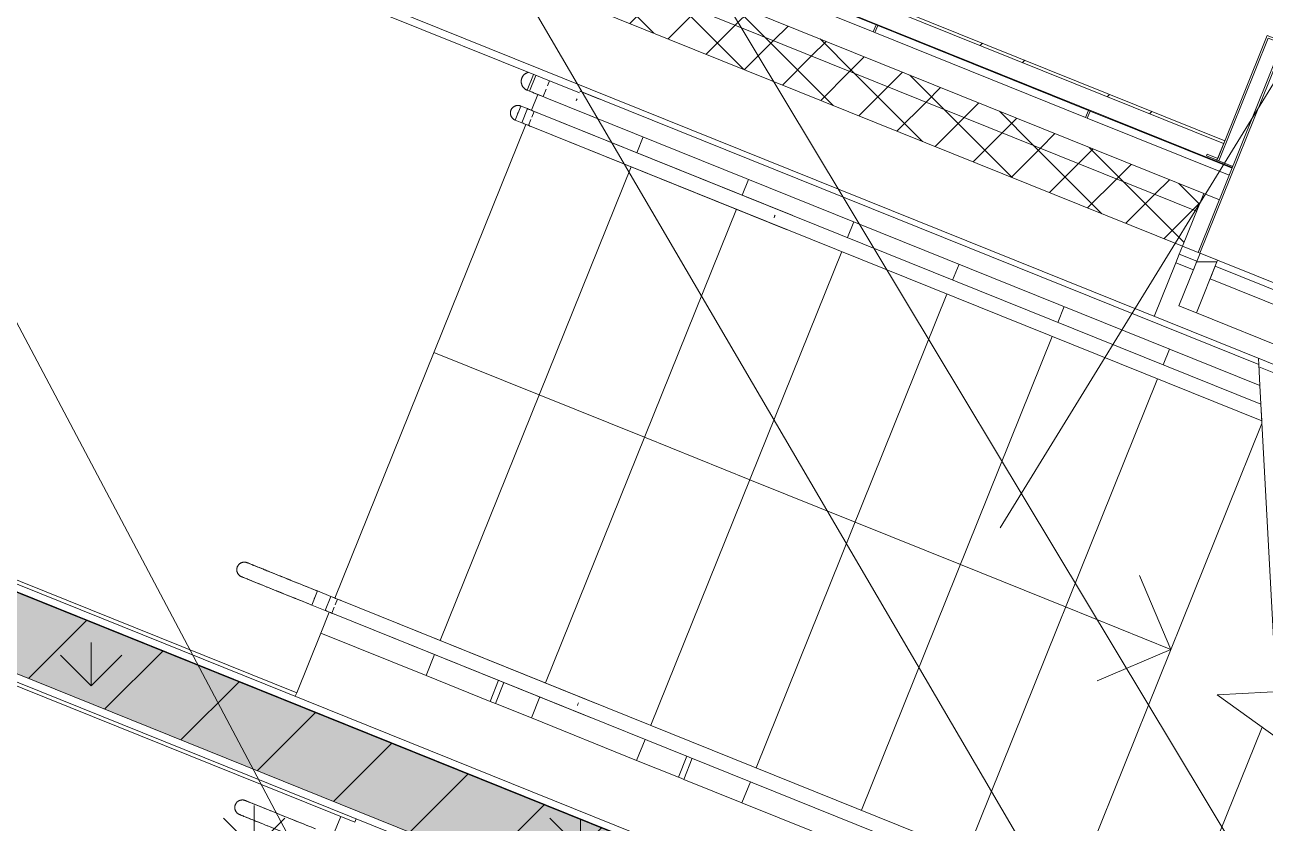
# Model space of a CAD drawing. Header units: millimetres. Extents: x -584918 to 2941280, y 3000189 to 4229862.
# Drawn here: x 170422 to 173700, y 3676168 to 3678278 of the extents above; entities that cross this region are included whole.
import ezdxf

# ---------------------------------------------------------------- set-up
doc = ezdxf.new("R2010")
doc.units = ezdxf.units.MM
for name, color, linetype, lineweight in [('Аннотация', 7, 'Continuous', 0), ('Витраж', 7, 'Continuous', 0), ('Лестницы', 7, 'Continuous', 0), ('Обобщенные модели', 7, 'Continuous', 0), ('Ограждение', 7, 'Continuous', 0), ('Панели витража', 7, 'Continuous', 0), ('Перекрытие', 7, 'Continuous', 0), ('Стены', 7, 'Continuous', 0), ('Стены внутренние', 7, 'Continuous', 0), ('Стены наружные', 7, 'Continuous', 0), ('Стены несущие', 7, 'Continuous', 0), ('Стены отделка', 7, 'Continuous', 0), ('Стены перегородки', 7, 'Continuous', 0), ('Стены штриховка', 7, 'Continuous', 0), ('Стрелки вверх', 7, 'Continuous', 0), ('экспертиза ДУ пояснения', 6, 'Continuous', 0), ('экспертиза условные обозначения', 1, 'Continuous', 0)]:
    doc.layers.add(name, color=color, linetype=linetype, lineweight=lineweight)
pattern_1 = [(45, (192051.36, 3643581.32), (-70.71068, 70.71068), []), (135, (192051.36, 3643581.32), (-70.71068, -70.71068), [])]

# ---------------------------------------------------------------- blocks, each defined once
blk = doc.blocks.new('Тип перил - Дуга D40_расстояние между поручнями 400-V27-АР Этаж 01')
at = {"layer": 'Ограждение'}
for p, q in [((0, 0), (0, 2.3)), ((0, -2.3), (0, 0))]:
    blk.add_line(p, q, dxfattribs=at)
at = {"layer": 'Ограждение', "flags": 128}
for points in [[(0, 20), (8, 20), (16, 20), (23.9, 20), (31.9, 20), (39.7, 20), (47.5, 20), (55.3, 20), (62.9, 20), (70.5, 20), (77.9, 20), (85.2, 20), (92.4, 20), (99.4, 20), (106.2, 20), (112.9, 20), (119.4, 20), (125.8, 20), (131.9, 20), (137.8, 20), (143.5, 20), (148.9, 20), (154.1, 20), (159.1, 20), (163.8, 20), (168.3, 20), (172.5, 20), (176.4, 20), (180, 20), (183.4, 20), (186.4, 20), (189.2, 20), (191.6, 20), (193.7, 20), (195.6, 20), (197.1, 20), (198.3, 20), (199.2, 20), (199.7, 20), (200, 20), (200, 20)], [(200, 20), (199.8, 20), (199.4, 20), (198.6, 20), (197.4, 20), (196, 20), (194.3, 20), (192.2, 20), (189.8, 20), (187.2, 20), (184.2, 20), (181, 20), (177.4, 20), (173.6, 20), (169.5, 20), (165.1, 20), (160.4, 20), (155.5, 20), (150.4, 20), (145, 20), (139.3, 20), (133.5, 20), (127.4, 20), (121.2, 20), (114.7, 20), (108.1, 20), (101.2, 20), (94.3, 20), (87.1, 20), (79.9, 20), (72.5, 20), (65, 20), (57.3, 20), (49.6, 20), (41.8, 20), (34, 20), (26.1, 20), (18.1, 20), (10.2, 20), (2.2, 20), (0, 20)], [(200, 20), (200.8, 20), (201.6, 19.9), (202.4, 19.9), (203.2, 19.7), (204, 19.6), (204.8, 19.4), (205.5, 19.2), (206.3, 19), (207, 18.7), (207.8, 18.4), (208.5, 18.1), (209.2, 17.7), (209.9, 17.4), (210.6, 16.9), (211.3, 16.5), (211.9, 16), (212.6, 15.6), (213.2, 15), (213.8, 14.5), (214.3, 13.9), (214.9, 13.3), (215.4, 12.7), (215.9, 12.1), (216.4, 11.5), (216.8, 10.8), (217.2, 10.1), (217.6, 9.4), (218, 8.7), (218.3, 8), (218.6, 7.2), (218.9, 6.5), (219.2, 5.7), (219.4, 5), (219.6, 4.2), (219.7, 3.4), (219.8, 2.6), (219.9, 1.8), (220, 1), (220, 0.2), (220, 0)], [(0, -20), (8, -20), (16, -20), (23.9, -20), (31.9, -20), (39.7, -20), (47.5, -20), (55.3, -20), (62.9, -20), (70.5, -20), (77.9, -20), (85.2, -20), (92.4, -20), (99.4, -20), (106.2, -20), (112.9, -20), (119.4, -20), (125.8, -20), (131.9, -20), (137.8, -20), (143.5, -20), (148.9, -20), (154.1, -20), (159.1, -20), (163.8, -20), (168.3, -20), (172.5, -20), (176.4, -20), (180, -20), (183.4, -20), (186.4, -20), (189.2, -20), (191.6, -20), (193.7, -20), (195.6, -20), (197.1, -20), (198.3, -20), (199.2, -20), (199.7, -20), (200, -20), (200, -20)], [(200, -20), (199.8, -20), (199.4, -20), (198.6, -20), (197.4, -20), (196, -20), (194.3, -20), (192.2, -20), (189.8, -20), (187.2, -20), (184.2, -20), (181, -20), (177.4, -20), (173.6, -20), (169.5, -20), (165.1, -20), (160.4, -20), (155.5, -20), (150.4, -20), (145, -20), (139.3, -20), (133.5, -20), (127.4, -20), (121.2, -20), (114.7, -20), (108.1, -20), (101.2, -20), (94.3, -20), (87.1, -20), (79.9, -20), (72.5, -20), (65, -20), (57.3, -20), (49.6, -20), (41.8, -20), (34, -20), (26.1, -20), (18.1, -20), (10.2, -20), (2.2, -20), (0, -20)], [(220, 0), (220, -0.8), (219.9, -1.6), (219.9, -2.4), (219.7, -3.2), (219.6, -4), (219.4, -4.8), (219.2, -5.5), (219, -6.3), (218.7, -7), (218.4, -7.8), (218.1, -8.5), (217.7, -9.2), (217.4, -9.9), (216.9, -10.6), (216.5, -11.3), (216, -11.9), (215.6, -12.6), (215, -13.2), (214.5, -13.8), (213.9, -14.3), (213.3, -14.9), (212.7, -15.4), (212.1, -15.9), (211.5, -16.4), (210.8, -16.8), (210.1, -17.2), (209.4, -17.6), (208.7, -18), (208, -18.3), (207.2, -18.6), (206.5, -18.9), (205.7, -19.2), (205, -19.4), (204.2, -19.6), (203.4, -19.7), (202.6, -19.8), (201.8, -19.9), (201, -20), (200.2, -20), (200, -20)]]:
    blk.add_lwpolyline(points, dxfattribs=at)
blk = doc.blocks.new('Тип перил - Перила_Внутренний_-6847922-АР Этаж 01')
at = {"layer": 'Ограждение'}
for p, q in [((-20864.3, 33179.6), (-20862.5, 33183.9)), ((-20820.5, 33186), (-20855.9, 33200.3)), ((-20118.8, 32903.3), (-20791.5, 33174.3)), ((-20870.9, 33163.2), (-20835.5, 33148.9)), ((-20806.4, 33137.2), (-20133.8, 32866.2))]:
    blk.add_line(p, q, dxfattribs=at)
at = {"layer": 'Ограждение', "flags": 128}
for points in [[(-20820.5, 33186), (-20817.9, 33185), (-20815.3, 33184), (-20812.7, 33182.9), (-20810.2, 33181.9), (-20807.6, 33180.8), (-20805.1, 33179.8), (-20802.6, 33178.8), (-20800.1, 33177.8), (-20797.6, 33176.8), (-20795.2, 33175.9), (-20792.9, 33174.9), (-20791.5, 33174.3)], [(-20806.4, 33137.2), (-20808.8, 33138.2), (-20811.2, 33139.2), (-20813.6, 33140.1), (-20816.1, 33141.1), (-20818.5, 33142.1), (-20821.1, 33143.1), (-20823.6, 33144.2), (-20826.2, 33145.2), (-20828.8, 33146.2), (-20831.3, 33147.3), (-20833.9, 33148.3), (-20835.5, 33148.9)], [(-20165.5, 32904.7), (-20167.8, 32901.4), (-20168.4, 32897.5)]]:
    blk.add_lwpolyline(points, dxfattribs=at)
blk = doc.blocks.new('Тип перил - Перила_Внутренний_-V61-АР Этаж 01')
at = {"layer": 'Ограждение'}
for p, q in [((-20855.9, 33200.3), (-20870.9, 33163.2)), ((-20855.9, 33200.3), (-20820.5, 33186)), ((-20820.5, 33186), (-20835.5, 33148.9)), ((-20820.5, 33186), (-20835.5, 33148.9)), ((-20820.5, 33186), (-20802.7, 33178.9)), ((-20802.7, 33178.9), (-20808.9, 33163.3)), ((-20802.7, 33178.9), (-20808.9, 33163.3)), ((-20802.7, 33178.9), (-20799.8, 33177.7)), ((-20799.8, 33177.7), (-18280.8, 32162.6)), ((-20870.9, 33163.2), (-20835.5, 33148.9)), ((-20835.5, 33148.9), (-20817.6, 33141.8)), ((-20811.4, 33157.3), (-20817.6, 33141.8)), ((-20811.4, 33157.3), (-20817.6, 33141.8)), ((-20817.6, 33141.8), (-20814.7, 33140.6)), ((-20814.7, 33140.6), (-18278.4, 32118.5)), ((-18278.4, 32118.5), (-18280.8, 32162.6))]:
    blk.add_line(p, q, dxfattribs=at)
blk = doc.blocks.new('ADSK_Ограждение_Опоры_Г_образная - D15 высота60 консоль80-V5-АР Этаж 01')
at = {"layer": 'Ограждение'}
for p, q in [((-7.5, 80), (-7.5, 20)), ((-7.5, 80), (0, 80)), ((0, 80), (7.5, 80)), ((7.5, 20), (7.5, 80))]:
    blk.add_line(p, q, dxfattribs=at)
blk = doc.blocks.new('Тип верхнего поручня - Верхний поручень_Внутренний_-6850469-АР Этаж 01')
at = {"layer": 'Ограждение'}
for p, q in [((-20301.5, 34524), (-20295.1, 34521.4)), ((-20293, 34545), (-20291.3, 34549.4)), ((-20109.9, 34500.7), (-20162.2, 34521.8)), ((-20243.2, 34500.6), (-20128.6, 34454.4))]:
    blk.add_line(p, q, dxfattribs=at)
at = {"layer": 'Ограждение', "flags": 128}
for points in [[(-20243.2, 34500.6), (-20247.4, 34502.2), (-20251.7, 34504), (-20256, 34505.7), (-20260.4, 34507.5), (-20264.9, 34509.3), (-20269.4, 34511.1), (-20273.9, 34512.9), (-20278.5, 34514.8), (-20283.1, 34516.6), (-20287.7, 34518.5), (-20292.4, 34520.3), (-20295.1, 34521.4)], [(-20169.7, 34500.9), (-20171.1, 34498.4), (-20171.8, 34495.7)]]:
    blk.add_lwpolyline(points, dxfattribs=at)
blk = doc.blocks.new('Тип верхнего поручня - D50-2949473-АР Этаж 01')
at = {"layer": 'Ограждение', "flags": 128}
for points in [[(0, 25), (1, 25), (2, 24.9), (3, 24.8), (4, 24.7), (5, 24.5), (5.9, 24.3), (6.9, 24), (7.9, 23.7), (8.8, 23.4), (9.7, 23), (10.6, 22.6), (11.5, 22.2), (12.4, 21.7), (13.3, 21.2), (14.1, 20.6), (14.9, 20.1), (15.7, 19.4), (16.5, 18.8), (17.2, 18.1), (17.9, 17.4), (18.6, 16.7), (19.3, 15.9), (19.9, 15.1), (20.5, 14.3), (21, 13.5), (21.6, 12.7), (22, 11.8), (22.5, 10.9), (22.9, 10), (23.3, 9.1), (23.6, 8.1), (24, 7.2), (24.2, 6.2), (24.4, 5.2), (24.6, 4.2), (24.8, 3.3), (24.9, 2.3), (25, 1.3), (25, 0.3), (25, 0)], [(25, 0), (25, -1), (24.9, -2), (24.8, -3), (24.7, -4), (24.5, -5), (24.3, -5.9), (24, -6.9), (23.7, -7.9), (23.4, -8.8), (23, -9.7), (22.6, -10.6), (22.2, -11.5), (21.7, -12.4), (21.2, -13.3), (20.6, -14.1), (20.1, -14.9), (19.4, -15.7), (18.8, -16.5), (18.1, -17.2), (17.4, -17.9), (16.7, -18.6), (15.9, -19.3), (15.1, -19.9)]]:
    blk.add_lwpolyline(points, dxfattribs=at)
blk = doc.blocks.new('Тип верхнего поручня - Верхний поручень_Внутренний_-V62-АР Этаж 01')
at = {"layer": 'Ограждение'}
for p, q in [((-20284.7, 34565.8), (-20301.5, 34524)), ((-20278.3, 34563.2), (-20295.1, 34521.4)), ((-20278.3, 34563.2), (-20295.1, 34521.4)), ((-20301.5, 34524), (-20295.1, 34521.4)), ((-20295.1, 34521.4), (-20259.4, 34507.1)), ((-20251.5, 34526.7), (-20259.4, 34507.1)), ((-20251.5, 34526.7), (-20259.4, 34507.1)), ((-20242.6, 34548.8), (-20247.8, 34535.8)), ((-20242.6, 34548.8), (-20247.8, 34535.8)), ((-20161.8, 34521.6), (-18368, 33798.8)), ((-20259.4, 34507.1), (-20253.6, 34504.7)), ((-20253.6, 34504.7), (-18365, 33743.7)), ((-18365, 33743.7), (-18368, 33798.8))]:
    blk.add_line(p, q, dxfattribs=at)
blk = doc.blocks.new('Тип перил - Перила_Внутренний_-6850518-АР Этаж 01')
at = {"layer": 'Ограждение'}
for p, q in [((-20326.7, 34461.6), (-20324.9, 34465.9)), ((-20301, 34475.3), (-20318.3, 34482.3)), ((-19599.3, 34192.5), (-20271.9, 34463.6)), ((-20333.3, 34445.2), (-20315.9, 34438.2)), ((-20286.9, 34426.5), (-19614.2, 34155.4))]:
    blk.add_line(p, q, dxfattribs=at)
at = {"layer": 'Ограждение', "flags": 128}
for points in [[(-20301, 34475.3), (-20298.4, 34474.2), (-20295.8, 34473.2), (-20293.2, 34472.2), (-20290.6, 34471.1), (-20288.1, 34470.1), (-20285.5, 34469.1), (-20283, 34468.1), (-20280.5, 34467.1), (-20278.1, 34466.1), (-20275.7, 34465.1), (-20273.3, 34464.2), (-20271.9, 34463.6)], [(-20286.9, 34426.5), (-20289.2, 34427.4), (-20291.6, 34428.4), (-20294, 34429.4), (-20296.5, 34430.4), (-20299, 34431.4), (-20301.5, 34432.4), (-20304.1, 34433.4), (-20306.6, 34434.4), (-20309.2, 34435.5), (-20311.8, 34436.5), (-20314.4, 34437.6), (-20315.9, 34438.2)], [(-19646, 34194), (-19648.2, 34190.7), (-19648.9, 34186.8)]]:
    blk.add_lwpolyline(points, dxfattribs=at)
blk = doc.blocks.new('Тип перил - D40-V63-АР Этаж 01')
at = {"layer": 'Ограждение', "flags": 128}
for points in [[(0, 20), (0.8, 20), (1.6, 19.9), (2.4, 19.9), (3.2, 19.7), (4, 19.6), (4.8, 19.4), (5.5, 19.2), (6.3, 19), (7, 18.7), (7.8, 18.4), (8.5, 18.1), (9.2, 17.7), (9.9, 17.4), (10.6, 16.9), (11.3, 16.5), (11.9, 16), (12.6, 15.6), (13.2, 15), (13.8, 14.5), (14.3, 13.9), (14.9, 13.3), (15.4, 12.7), (15.9, 12.1), (16.4, 11.5), (16.8, 10.8), (17.2, 10.1), (17.6, 9.4), (18, 8.7), (18.3, 8), (18.6, 7.2), (18.9, 6.5), (19.2, 5.7), (19.4, 5), (19.6, 4.2), (19.7, 3.4), (19.8, 2.6), (19.9, 1.8), (20, 1), (20, 0.2), (20, 0)], [(20, 0), (20, -0.8), (19.9, -1.6), (19.9, -2.4), (19.7, -3.2), (19.6, -4), (19.4, -4.8), (19.2, -5.5), (19, -6.3), (18.7, -7), (18.4, -7.8), (18.1, -8.5), (17.7, -9.2), (17.4, -9.9), (16.9, -10.6), (16.5, -11.3), (16, -11.9), (15.6, -12.6), (15, -13.2), (14.5, -13.8), (13.9, -14.3), (13.3, -14.9), (12.7, -15.4), (12.1, -15.9), (11.5, -16.4), (10.8, -16.8), (10.1, -17.2), (9.4, -17.6), (8.7, -18), (8, -18.3), (7.2, -18.6), (6.5, -18.9), (5.7, -19.2), (5, -19.4), (4.2, -19.6), (3.4, -19.7), (2.6, -19.8), (1.8, -19.9), (1, -20), (0.2, -20), (0, -20)]]:
    blk.add_lwpolyline(points, dxfattribs=at)
blk = doc.blocks.new('Тип перил - Перила_Внутренний_-V64-АР Этаж 01')
at = {"layer": 'Ограждение'}
for p, q in [((-20318.3, 34482.3), (-20333.3, 34445.2)), ((-20318.3, 34482.3), (-20301, 34475.3)), ((-20301, 34475.3), (-20315.9, 34438.2)), ((-20301, 34475.3), (-20315.9, 34438.2)), ((-20301, 34475.3), (-20283.1, 34468.1)), ((-20283.1, 34468.1), (-20289.4, 34452.6)), ((-20283.1, 34468.1), (-20289.4, 34452.6)), ((-20283.1, 34468.1), (-20280.2, 34466.9)), ((-20280.2, 34466.9), (-18362.4, 33694.1)), ((-20333.3, 34445.2), (-20315.9, 34438.2)), ((-20315.9, 34438.2), (-20298.1, 34431)), ((-20291.8, 34446.5), (-20298.1, 34431)), ((-20291.8, 34446.5), (-20298.1, 34431)), ((-20298.1, 34431), (-20295.2, 34429.8)), ((-20295.2, 34429.8), (-18360.1, 33650)), ((-18360.1, 33650), (-18362.4, 33694.1))]:
    blk.add_line(p, q, dxfattribs=at)
blk = doc.blocks.new('Откос с зашивкой _верх_низ_ - Откос-7923133-АР Этаж 01')
at = {"layer": 'Обобщенные модели'}
for p, q in [((-1180, 300), (-1180, -300)), ((-1175, 300), (-1180, 300)), ((-1175, -300), (-1175, 300)), ((1180, 300), (1175, 300)), ((1175, 300), (1175, -300)), ((1180, -300), (1180, 300)), ((-1220, 55), (-1255, 55)), ((-1255, 55), (-1255, 50)), ((-1255, 50), (-1225, 50)), ((-1225, 50), (-1225, -300)), ((-1220, -295), (-1220, 55)), ((-1220, 55), (-1180, 55)), ((1180, 55), (1220, 55)), ((1255, 55), (1220, 55)), ((1220, 55), (1220, -295)), ((1225, -300), (1225, 50)), ((1225, 50), (1255, 50)), ((1255, 50), (1255, 55)), ((-1175, -295), (-1220, -295)), ((-1175, -300), (-1175, -295)), ((1175, -295), (-1175, -295)), ((1220, -295), (1175, -295)), ((1175, -295), (1175, -300)), ((-1225, -300), (-1175, -300)), ((-1180, -300), (-1175, -300)), ((-1175, -300), (1175, -300)), ((1175, -300), (-1175, -300)), ((1175, -300), (1180, -300)), ((1175, -300), (1225, -300))]:
    blk.add_line(p, q, dxfattribs=at)
blk = doc.blocks.new('Системная панель - Cтеклопакет Двухкамерный_36 мм-7856080-АР Этаж 01')
at = {"layer": 'Панели витража', "lineweight": 18}
for p, q in [((328.3, 18), (-328.3, 18)), ((-328.3, 18), (-328.3, -18)), ((328.3, -18), (328.3, 18)), ((-328.3, -18), (328.3, -18))]:
    blk.add_line(p, q, dxfattribs=at)
blk = doc.blocks.new('Системная панель - Глухая панель_25 мм-V229-АР Этаж 01')
at = {"layer": 'Панели витража'}
h = blk.add_hatch(dxfattribs=at)
h.set_pattern_fill('FP_46', color=256, style=0, pattern_type=2)
h.set_pattern_definition([(336.949, (-29948.78, 24663.47), (58.73255, 138.0235), [])])
h.paths.add_polyline_path([(-25, 12.5), (-24.4, -12.5), (25, -12.5), (25, 12.5), (16.3, 12.5)])
at = {"layer": 'Панели витража', "lineweight": 18}
for p, q in [((25, 12.5), (-25, 12.5)), ((-25, 12.5), (-25, -12.5)), ((25, -12.5), (25, 12.5)), ((-25, -12.5), (25, -12.5))]:
    blk.add_line(p, q, dxfattribs=at)
blk = doc.blocks.new('Прямоугольный импост - 50х150_RAL 3009-7836373-АР Этаж 01')
at = {"layer": 'Витраж'}
for p, q in [((-16998.9, 33478.9), (-16389.9, 33233.4)), ((-16445.9, 33094.3), (-17055, 33339.7))]:
    blk.add_line(p, q, dxfattribs=at)
blk = doc.blocks.new('Прямоугольный импост - 50х150_RAL 3009-V232-АР Этаж 01')
at = {"layer": 'Витраж'}
h = blk.add_hatch(dxfattribs=at)
h.set_pattern_fill('FP_48', color=256, style=0, pattern_type=2)
h.set_pattern_definition([(158.051, (-29898.8, -24663.5), (-284.821, -706.768), []), (158.051, (-29863.1, -24574.9), (-284.821, -706.768), []), (158.051, (-29827.6, -24486.8), (-284.821, -706.768), []), (158.051, (-29721.05, -24222.44), (-284.821, -706.768), [])])
h.paths.add_polyline_path([(-25, -115), (-25, 35), (25, 35), (25, -115)])
at = {"layer": 'Витраж', "lineweight": 18}
for p, q in [((-25, 35), (25, 35)), ((-25, -115), (-25, 35)), ((25, 35), (25, -115)), ((25, -115), (-25, -115))]:
    blk.add_line(p, q, dxfattribs=at)
blk = doc.blocks.new('Прямоугольный импост - 5х20 мм  _зазор керамогранита цоколя_-7684918-АР Этаж 01')
at = {"layer": 'Витраж'}
for p, q in [((-2.5, -10), (-2.5, 10)), ((-2.5, 10), (2.5, 10)), ((2.5, 10), (2.5, -10)), ((2.5, -10), (-2.5, -10))]:
    blk.add_line(p, q, dxfattribs=at)

msp = doc.modelspace()

# ---------------------------------------------------------------- hatches: boundary and pattern name
at = {"layer": 'Стены внутренние'}
h = msp.add_hatch(dxfattribs=at)
h.set_pattern_fill('FP_1', color=256, style=0, pattern_type=2)
h.set_pattern_definition([(45, (192051.36, 3643581.32), (-141.4214, 141.4214), [])])
h.paths.add_polyline_path([(176369.587, 3674157.452), (176444.342, 3674342.955), (168560.431, 3677520.054), (168485.676, 3677334.55), (176185.942, 3674231.458)])
h = msp.add_hatch(dxfattribs=at)
h.set_pattern_fill('FP_2', color=256, style=0, pattern_type=2)
h.set_pattern_definition([(50, (192051.36, 3643581.32), (364.368, -31.8783), [38.1, -419.1]), (355, (192051.36, 3643581.3), (-70.486, 382.1133), [30.48, -335.28]), (100.451, (192081.73, 3643578.66), (293.885, 350.2334), [32.38, -356.18]), (46.184, (192051.36, 3643682.9), (542.1585, -84.086), [57.15, -628.65]), (96.636, (192096.54, 3643675.9), (474.805, 494.8554), [48.57, -534.27]), (351.184, (192051.36, 3643682.9), (474.81, 494.85), [45.72, -502.92]), (21, (192102.16, 3643657.52), (303.2285, -204.5305), [38.1, -419.1]), (326, (192102.16, 3643657.5), (123.604, 368.376), [30.48, -335.28]), (71.451, (192127.43, 3643640.47), (426.834, 163.8427), [32.38, -356.18]), (37.5, (192051.36, 3643581.32), (6.17665, 169.11015), [16.764, -314.452, 16.764, -323.596, -336.55]), (37.5, (192051.36, 3643581.32), (6.17665, 169.11015), [-671.576, 16.764, -319.786]), (7.5, (192051.36, 3643581.32), (133.6389, 200.3615), [16.764, -177.292, 16.764, -306.832, -128.27]), (7.5, (192051.36, 3643581.32), (133.6389, 200.3615), [-517.652, 16.764, -111.506]), (327.5, (191938.08, 3643581.32), (271.1818, -11.45836), [16.764, -110.236, 16.764, -379.476, -525.78]), (327.5, (191938.08, 3643581.32), (271.1818, -11.45836), [-523.24, 16.764, -509.016]), (317.5, (191887.28, 3643581.32), (296.2585, 50.8528), [16.764, -148.336, 16.764, -246.38, -373.38]), (317.5, (191887.28, 3643581.32), (296.2585, 50.8528), [-428.244, 16.764, -356.616])])
h.paths.add_polyline_path([(176369.587, 3674157.452), (176444.342, 3674342.955), (168560.431, 3677520.054), (168485.676, 3677334.55), (176185.942, 3674231.458)])
at = {"layer": 'Стены наружные'}
h = msp.add_hatch(dxfattribs=at)
h.set_pattern_fill('FP_57', color=256, style=0, pattern_type=2)
h.set_pattern_definition(pattern_1)
h.paths.add_polyline_path([(179826.325, 3675244.171), (179845.014, 3675290.547), (178917.495, 3675664.324), (178898.806, 3675617.948), (179803.996, 3675253.17)])
h.paths.add_polyline_path([(177785.784, 3676066.479), (177804.472, 3676112.855), (175810.307, 3676916.474), (175791.618, 3676870.098), (177748.406, 3676081.542)])
h.paths.add_polyline_path([(173519.197, 3677785.85), (173537.885, 3677832.226), (171497.344, 3678654.534), (171478.655, 3678608.158), (173481.819, 3677800.913)])
h.paths.add_polyline_path([(169809.121, 3679280.955), (169827.81, 3679327.331), (169085.795, 3679626.352), (169067.106, 3679579.976), (169790.294, 3679288.542)])
h = msp.add_hatch(dxfattribs=at)
h.set_pattern_fill('FP_57', color=256, style=0, pattern_type=2)
h.set_pattern_definition(pattern_1)
h.paths.add_polyline_path([(179881.699, 3675114.042), (179918.68, 3675206.954), (178898.806, 3675617.948), (178861.429, 3675525.196), (179722.997, 3675177.997)])
h.paths.add_polyline_path([(177748.406, 3675973.727), (177785.784, 3676066.479), (175791.618, 3676870.098), (175754.24, 3676777.346), (177725.979, 3675982.765)])
h.paths.add_polyline_path([(173481.819, 3677693.098), (173519.197, 3677785.85), (171478.655, 3678608.158), (171441.277, 3678515.406), (173407.064, 3677723.224)])
h.paths.add_polyline_path([(169771.743, 3679188.203), (169809.121, 3679280.955), (169159.858, 3679542.599), (169122.48, 3679449.847), (169768.308, 3679189.588)])
h = msp.add_hatch(dxfattribs=at)
h.set_pattern_fill('FP_6', color=256, style=0, pattern_type=2)
h.set_pattern_definition([(45, (192051.36, 3643581.3), (-235.7317, 235.7317), []), (45, (192208.5, 3643581.3), (-235.7317, 235.7317), [])])
h.paths.add_polyline_path([(173590.488, 3677964.125), (173593.478, 3677971.545), (171576.587, 3678784.322), (171573.597, 3678776.902), (173577.558, 3677969.335)])
at = {"layer": 'экспертиза условные обозначения'}
h = msp.add_hatch(dxfattribs=at)
h.set_pattern_fill('GRASS', color=4, scale=24)
h.set_pattern_definition([(90, (131802.37, 3455831.77), (-431.0523, 431.0523), [114.3, -747.8046]), (45, (131802.4, 3455831.8), (-431.0523, 431.0523), [114.3, -495.3]), (135, (131802.4, 3455831.8), (-431.0523, -431.0523), [114.3, -495.3])])
h.paths.add_polyline_path([(168562.531, 3677520.054), (176446.442, 3674342.955), (175848.4, 3672858.925), (167964.489, 3676036.023)])
h.paths.add_polyline_path([(181433.586, 3678424.731), (183288.624, 3677677.178), (183269.935, 3677630.802), (183826.446, 3677406.536), (182480.852, 3674067.468), (180050.614, 3674992.911)])

# ---------------------------------------------------------------- linework, layer by layer
at = {"layer": 'Аннотация'}
msp.add_line((172999.757, 3676948.226), (175031.261, 3680253.445), dxfattribs=at)
at = {"layer": 'Лестницы'}
for p, q in [((171778.161, 3678093.939), (171761.341, 3678052.2)), ((171778.161, 3678093.939), (171761.341, 3678052.2)), ((171746.39, 3678015.1), (171241.792, 3676762.949)), ((171746.39, 3678015.1), (171241.792, 3676762.949)), ((172056.416, 3677981.806), (172039.596, 3677940.067)), ((172056.416, 3677981.806), (172039.596, 3677940.067)), ((172024.645, 3677902.967), (171520.047, 3676650.816)), ((172024.645, 3677902.967), (171520.047, 3676650.816)), ((172334.672, 3677869.673), (172317.852, 3677827.935)), ((172334.672, 3677869.673), (172317.852, 3677827.935)), ((172302.901, 3677790.834), (171798.303, 3676538.683)), ((172302.901, 3677790.834), (171798.303, 3676538.683)), ((172612.928, 3677757.54), (172596.108, 3677715.802)), ((172612.928, 3677757.54), (172596.108, 3677715.802)), ((172581.157, 3677678.701), (172076.559, 3676426.55)), ((172581.157, 3677678.701), (172076.559, 3676426.55)), ((172891.183, 3677645.407), (172874.363, 3677603.669)), ((172891.183, 3677645.407), (172874.363, 3677603.669)), ((172859.412, 3677566.568), (172354.814, 3676314.418)), ((172859.412, 3677566.568), (172354.814, 3676314.418)), ((173169.439, 3677533.274), (173152.619, 3677491.536)), ((173169.439, 3677533.274), (173152.619, 3677491.536)), ((173137.668, 3677454.435), (172633.07, 3676202.285)), ((173137.668, 3677454.435), (172633.07, 3676202.285)), ((173447.695, 3677421.141), (173430.875, 3677379.403)), ((173447.695, 3677421.141), (173430.875, 3677379.403)), ((173683.375, 3677380.073), (173682.494, 3677396.6)), ((173415.924, 3677342.302), (172911.326, 3676090.152)), ((173415.924, 3677342.302), (172911.326, 3676090.152)), ((173722.827, 3676639.972), (173686.312, 3677324.982)), ((173691.694, 3677224.003), (173189.581, 3675978.019)), ((173691.694, 3677224.003), (173189.581, 3675978.019)), ((171226.841, 3676725.848), (171204.414, 3676670.197)), ((171226.841, 3676725.848), (171204.414, 3676670.197)), ((171204.414, 3676670.197), (171482.67, 3676558.064)), ((171505.096, 3676613.715), (171482.67, 3676558.064)), ((171505.096, 3676613.715), (171482.67, 3676558.064)), ((171482.67, 3676558.064), (171651.971, 3676489.839)), ((173573.452, 3676506.832), (173885.509, 3676523.466)), ((171665.883, 3676484.232), (171760.925, 3676445.931)), ((171783.352, 3676501.583), (171760.925, 3676445.931)), ((171783.352, 3676501.583), (171760.925, 3676445.931)), ((173736.134, 3676390.326), (173573.452, 3676506.832)), ((171760.925, 3676445.931), (172039.181, 3676333.799)), ((173691.935, 3676421.98), (173467.837, 3675865.886)), ((173691.935, 3676421.98), (173467.837, 3675865.886)), ((172061.608, 3676389.45), (172039.181, 3676333.799)), ((172061.608, 3676389.45), (172039.181, 3676333.799)), ((172039.181, 3676333.799), (172149.73, 3676289.249)), ((172163.642, 3676283.642), (172317.437, 3676221.666)), ((172339.863, 3676277.317), (172317.437, 3676221.666)), ((172339.863, 3676277.317), (172317.437, 3676221.666)), ((172317.437, 3676221.666), (172595.692, 3676109.533))]:
    msp.add_line(p, q, dxfattribs=at)
at = {"layer": 'Перекрытие'}
for p, q in [((171140.872, 3676512.519), (171204.414, 3676670.197)), ((171236.462, 3676134.382), (171257.02, 3676185.396))]:
    msp.add_line(p, q, dxfattribs=at)
at = {"layer": 'Стены'}
for p, q in [((172664.345, 3678259.72), (172107.834, 3678483.986)), ((172115.31, 3678502.536), (172671.821, 3678278.27)), ((172671.821, 3678278.27), (172664.345, 3678259.72)), ((172676.459, 3678276.401), (172668.983, 3678257.851)), ((173225.494, 3678033.585), (172668.983, 3678257.851)), ((172676.459, 3678276.401), (173232.97, 3678052.136)), ((173232.97, 3678052.136), (173225.494, 3678033.585)), ((173237.607, 3678050.267), (173230.132, 3678031.716)), ((173605.314, 3677880.524), (173230.132, 3678031.716)), ((173237.607, 3678050.267), (173612.789, 3677899.074))]:
    msp.add_line(p, q, dxfattribs=at)
at = {"layer": 'Стены внутренние'}
for p, q in [((173473.409, 3677672.229), (173481.819, 3677693.098)), ((173481.819, 3677693.098), (173523.083, 3677676.469)), ((173407.064, 3677507.594), (173464.065, 3677649.041)), ((168599.47, 3677536.666), (171140.872, 3676512.519)), ((171294.12, 3676170.444), (168502.288, 3677295.511)), ((171140.872, 3676512.519), (171137.134, 3676503.244)), ((171294.12, 3676170.444), (171297.858, 3676179.72))]:
    msp.add_line(p, q, dxfattribs=at)
at = {"layer": 'Стены наружные'}
for p, q in [((173613.537, 3677900.929), (173571.799, 3677917.749)), ((173537.885, 3677832.226), (173579.15, 3677815.597)), ((173523.083, 3677676.469), (173481.819, 3677693.098))]:
    msp.add_line(p, q, dxfattribs=at)
at = {"layer": 'Стены несущие'}
for p, q in [((176444.342, 3674342.955), (168560.431, 3677520.054)), ((168485.676, 3677334.55), (176369.587, 3674157.452))]:
    msp.add_line(p, q, dxfattribs=at)
at = {"layer": 'Стены отделка'}
for p, q in [((174306.757, 3677145.031), (169247.141, 3679183.981)), ((169239.666, 3679165.431), (171888.298, 3678098.072)), ((173593.478, 3677971.545), (171576.587, 3678784.322)), ((171554.908, 3678730.526), (173571.799, 3677917.749)), ((173571.799, 3677917.749), (173593.478, 3677971.545)), ((174233.799, 3675255.334), (168586.457, 3677531.129)), ((173683.669, 3677374.564), (174299.282, 3677126.481)), ((168496.751, 3677308.524), (176343.561, 3674146.377))]:
    msp.add_line(p, q, dxfattribs=at)
at = {"layer": 'Стены перегородки'}
for p, q in [((173537.885, 3677832.226), (171497.344, 3678654.534)), ((171441.277, 3678515.406), (173481.819, 3677693.098)), ((173481.819, 3677693.098), (173537.885, 3677832.226))]:
    msp.add_line(p, q, dxfattribs=at)
at = {"layer": 'Стены штриховка'}
for p, q in [((173590.488, 3677964.125), (171573.597, 3678776.902)), ((173519.197, 3677785.85), (171478.655, 3678608.158))]:
    msp.add_line(p, q, dxfattribs=at)
at = {"layer": 'Стрелки вверх'}
for p, q in [((171503.435, 3677412.212), (171781.691, 3677300.079)), ((171781.691, 3677300.079), (172059.946, 3677187.947)), ((172059.946, 3677187.947), (172338.202, 3677075.814)), ((172338.202, 3677075.814), (172616.458, 3676963.681)), ((172616.458, 3676963.681), (172894.713, 3676851.548)), ((172894.713, 3676851.548), (173172.969, 3676739.415)), ((173451.225, 3676627.282), (173368.163, 3676822.476)), ((173172.969, 3676739.415), (173451.225, 3676627.282)), ((173451.225, 3676627.282), (173256.03, 3676544.221))]:
    msp.add_line(p, q, dxfattribs=at)
at = {"layer": 'экспертиза ДУ пояснения', "elevation": 0}
for points in [[(178568.883, 3662056.765), (152813.643, 3710722.104)], [(152813.643, 3710722.104), (184197.126, 3657070.823)]]:
    msp.add_lwpolyline(points, dxfattribs=at)
at = {"layer": 'экспертиза ДУ пояснения'}
msp.add_lwpolyline([(185031.26, 3657113.588), (152813.643, 3710722.104)], dxfattribs=at)
at = {"layer": 'экспертиза условные обозначения', "color": 4}
msp.add_lwpolyline([(168562.531, 3677520.054), (176446.442, 3674342.955), (175848.4, 3672858.925), (167964.489, 3676036.023), (168562.531, 3677520.054)], dxfattribs=at)

# ---------------------------------------------------------------- block references
at = {"layer": 'Витраж', "extrusion": (0, 0, -1)}
for name, p, rotation in [('Прямоугольный импост - 5х20 мм  _зазор керамогранита цоколя_-7684918-АР Этаж 01', (-172670.402, 3678268.061), 201.9486990835426), ('Прямоугольный импост - 5х20 мм  _зазор керамогранита цоколя_-7684918-АР Этаж 01', (-173231.551, 3678041.926), 201.9486990835426), ('Прямоугольный импост - 50х150_RAL 3009-V232-АР Этаж 01', (-173538.301, 3677632.602), 21.9486990835427)]:
    msp.add_blockref(name, p, dxfattribs=dict(at, rotation=rotation))
at = {"layer": 'Витраж'}
msp.add_blockref('Прямоугольный импост - 50х150_RAL 3009-7836373-АР Этаж 01', (190573.514, 3644176.866), dxfattribs=at)
at = {"layer": 'Обобщенные модели', "rotation": 158.0513009164575}
msp.add_blockref('Откос с зашивкой _верх_низ_ - Откос-7923133-АР Этаж 01', (174729.688, 3677513.669), dxfattribs=at)
at = {"layer": 'Ограждение'}
for name, p, rotation in [('Тип верхнего поручня - D50-2949473-АР Этаж 01', (171759.214, 3678128.527), 158.0513009164546), ('Тип перил - D40-V63-АР Этаж 01', (171725.574, 3678045.051), 158.0513009164546), ('Тип перил - Дуга D40_расстояние между поручнями 400-V27-АР Этаж 01', (171187.94, 3676763.088), 158.0513009164592), ('ADSK_Ограждение_Опоры_Г_образная - D15 высота60 консоль80-V5-АР Этаж 01', (171688.829, 3676561.237), 158.0513009164576), ('ADSK_Ограждение_Опоры_Г_образная - D15 высота60 консоль80-V5-АР Этаж 01', (172186.588, 3676360.647), 158.0513009164576), ('Тип перил - Дуга D40_расстояние между поручнями 400-V27-АР Этаж 01', (171182.61, 3676134.52), 158.0513009164546)]:
    msp.add_blockref(name, p, dxfattribs=dict(at, rotation=rotation))
for name in ['Тип верхнего поручня - Верхний поручень_Внутренний_-V62-АР Этаж 01', 'Тип верхнего поручня - Верхний поручень_Внутренний_-6850469-АР Этаж 01', 'Тип перил - Перила_Внутренний_-6850518-АР Этаж 01', 'Тип перил - Перила_Внутренний_-V64-АР Этаж 01', 'Тип перил - Перила_Внутренний_-6847922-АР Этаж 01', 'Тип перил - Перила_Внутренний_-V61-АР Этаж 01']:
    msp.add_blockref(name, (192051.361, 3643581.316), dxfattribs=at)
at = {"layer": 'Панели витража', "rotation": 158.0513009164573}
for name, p in [('Системная панель - Глухая панель_25 мм-V229-АР Этаж 01', (173491.925, 3677651.291)), ('Системная панель - Cтеклопакет Двухкамерный_36 мм-7856080-АР Этаж 01', (173866.024, 3677500.534))]:
    msp.add_blockref(name, p, dxfattribs=at)

doc.saveas('drawing.dxf')
